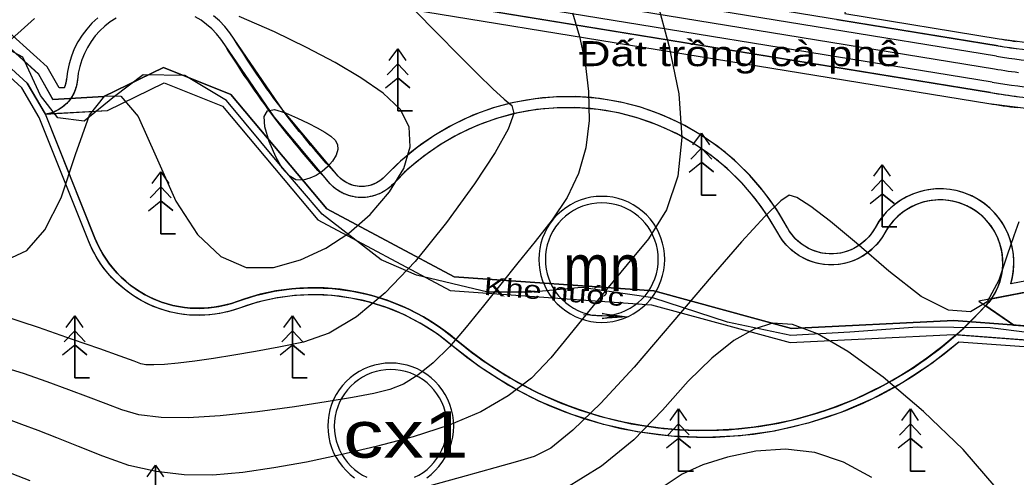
# Model space of a CAD drawing. Header units: metres. Extents: x 532950 to 537618, y 1849954 to 1853119.
# Drawn here: x 535438.9 to 535722.6, y 1851414.2 to 1851544.3 of the extents above; entities that cross this region are included whole.
import ezdxf

# ---------------------------------------------------------------- set-up
doc = ezdxf.new("R2010")
doc.units = ezdxf.units.M
doc.header["$LTSCALE"] = 3.1
for name, color, linetype, lineweight in [('11', 7, 'Continuous', 13), ('12', 7, 'Continuous', 13), ('36', 7, 'Continuous', 13), ('4', 7, 'Continuous', 13), ('45', 7, 'Continuous', 13), ('48', 7, 'Continuous', 13), ('52', 7, 'Continuous', 13), ('53', 7, 'Continuous', 13), ('55', 7, 'Continuous', 13), ('58', 7, 'Continuous', 13), ('9', 7, 'Continuous', 13)]:
    doc.layers.add(name, color=color, linetype=linetype, lineweight=lineweight)

msp = doc.modelspace()

# ---------------------------------------------------------------- linework, layer by layer
at = {"layer": '11'}
msp.add_lwpolyline([(535723.34, 1851529.29), (535722.35, 1851529.41), (535721.37, 1851529.55), (535720.38, 1851529.68), (535719.4, 1851529.83), (535718.42, 1851529.97), (535717.44, 1851530.13), (535716.46, 1851530.28), (535424.44, 1851577.9)], dxfattribs=at)
at = {"layer": '12'}
for points in [[(535447.8, 1851564.07), (535714.86, 1851520.52), (535729.86, 1851518.63)], [(535447.8, 1851564.07), (535714.86, 1851520.52), (535715.89, 1851520.36), (535716.92, 1851520.2), (535717.96, 1851520.04), (535718.99, 1851519.89), (535720.02, 1851519.75), (535721.05, 1851519.61), (535722.09, 1851519.47), (535723.12, 1851519.35)], [(535461.04, 1851544.92), (535459.41, 1851543.39), (535457.92, 1851541.73), (535456.57, 1851539.95), (535455.39, 1851538.05), (535454.37, 1851536.06), (535453.53, 1851533.99), (535452.87, 1851531.85), (535452.4, 1851529.67), (535452.12, 1851527.45), (535452.04, 1851526.83), (535451.91, 1851526.21), (535451.73, 1851525.61), (535451.5, 1851525.03), (535450.06, 1851524.95), (535446.6, 1851530.93), (535431.87, 1851544.2)], [(535461.04, 1851544.92), (535459.41, 1851543.39), (535457.92, 1851541.73), (535456.57, 1851539.95), (535455.39, 1851538.05), (535454.37, 1851536.06), (535453.53, 1851533.99), (535452.87, 1851531.85), (535452.4, 1851529.67), (535452.12, 1851527.45), (535452.11, 1851527.36), (535452.1, 1851527.28), (535452.09, 1851527.19), (535452.08, 1851527.1), (535452.07, 1851527.02), (535452.06, 1851526.93), (535452.04, 1851526.85), (535452.03, 1851526.76), (535452.01, 1851526.68), (535452, 1851526.59), (535451.98, 1851526.51), (535451.96, 1851526.42), (535451.94, 1851526.34), (535451.92, 1851526.25), (535451.9, 1851526.17), (535451.88, 1851526.09), (535451.85, 1851526), (535451.83, 1851525.92), (535451.81, 1851525.84), (535451.78, 1851525.75), (535451.75, 1851525.67), (535451.72, 1851525.59), (535451.7, 1851525.51), (535451.67, 1851525.43), (535451.63, 1851525.35), (535451.6, 1851525.26), (535451.57, 1851525.18), (535451.54, 1851525.1), (535451.5, 1851525.03)], [(535662.47, 1851479.89), (535661.46, 1851480.58), (535660.52, 1851481.36), (535659.64, 1851482.21), (535658.85, 1851483.14), (535658.14, 1851484.13), (535657.51, 1851485.18), (535654.37, 1851490.44), (535650.79, 1851495.42), (535646.8, 1851500.06), (535642.42, 1851504.35), (535637.69, 1851508.24), (535632.63, 1851511.71), (535627.3, 1851514.73), (535621.73, 1851517.28), (535615.96, 1851519.34), (535610.03, 1851520.9), (535603.99, 1851521.94), (535597.89, 1851522.45), (535591.76, 1851522.44), (535585.65, 1851521.9), (535579.62, 1851520.83), (535573.7, 1851519.25), (535567.94, 1851517.16), (535562.38, 1851514.58), (535557.06, 1851511.54), (535552.02, 1851508.04), (535547.31, 1851504.13), (535542.95, 1851499.83), (535542.38, 1851499.27), (535541.77, 1851498.76), (535541.12, 1851498.31), (535540.44, 1851497.92), (535539.72, 1851497.59), (535538.97, 1851497.32), (535538.21, 1851497.12), (535537.43, 1851496.98), (535536.64, 1851496.91), (535535.85, 1851496.91), (535535.06, 1851496.98), (535534.28, 1851497.12), (535533.52, 1851497.32), (535532.77, 1851497.59), (535532.06, 1851497.92), (535531.37, 1851498.31), (535530.72, 1851498.76), (535530.11, 1851499.27), (535529.55, 1851499.83), (535513.77, 1851518.59), (535499.92, 1851538.83), (535498.67, 1851540.68), (535497.27, 1851542.42), (535495.71, 1851544.03), (535494.03, 1851545.5)], [(535535.47, 1851496.94), (535534.95, 1851497), (535534.44, 1851497.08), (535533.94, 1851497.2), (535533.44, 1851497.35), (535532.95, 1851497.52), (535532.47, 1851497.72), (535532.01, 1851497.95), (535531.56, 1851498.2), (535531.12, 1851498.48), (535530.7, 1851498.78), (535530.29, 1851499.11), (535529.91, 1851499.46), (535529.55, 1851499.83), (535528.4, 1851501.07), (535527.26, 1851502.32), (535526.13, 1851503.58), (535525.01, 1851504.85), (535523.9, 1851506.12), (535522.79, 1851507.4), (535521.7, 1851508.69), (535520.61, 1851509.99), (535519.53, 1851511.29), (535518.47, 1851512.6), (535517.41, 1851513.92), (535516.36, 1851515.25), (535515.31, 1851516.58), (535514.28, 1851517.92), (535513.26, 1851519.27), (535512.24, 1851520.62), (535511.24, 1851521.98), (535510.24, 1851523.35), (535509.26, 1851524.73), (535508.28, 1851526.11), (535507.31, 1851527.5), (535506.36, 1851528.89), (535505.41, 1851530.29), (535504.47, 1851531.7), (535503.54, 1851533.11), (535502.62, 1851534.53), (535501.71, 1851535.96), (535500.81, 1851537.39), (535499.92, 1851538.83), (535498.67, 1851540.68), (535497.27, 1851542.42), (535495.71, 1851544.03), (535494.03, 1851545.5)], [(535451.5, 1851525.03), (535450.06, 1851524.95), (535446.6, 1851530.93), (535431.87, 1851544.2), (535430.92, 1851544)], [(535730.22, 1851450.84), (535706.31, 1851452.62), (535698.62, 1851446.52), (535690.42, 1851441.11), (535681.77, 1851436.46), (535672.75, 1851432.58), (535663.41, 1851429.52), (535653.85, 1851427.3), (535644.12, 1851425.94), (535634.31, 1851425.44), (535624.5, 1851425.81), (535614.75, 1851427.04), (535605.16, 1851429.14), (535595.78, 1851432.07), (535586.71, 1851435.82), (535578, 1851440.36), (535569.73, 1851445.66), (535561.95, 1851451.66), (535557.71, 1851454.94), (535553.19, 1851457.84), (535548.44, 1851460.33), (535543.49, 1851462.39), (535538.37, 1851464), (535533.14, 1851465.16), (535527.82, 1851465.86), (535522.46, 1851466.09), (535517.1, 1851465.84), (535511.78, 1851465.13), (535506.55, 1851463.95), (535501.44, 1851462.31), (535498.68, 1851461.43), (535495.86, 1851460.78), (535492.99, 1851460.38), (535490.1, 1851460.22), (535487.21, 1851460.32), (535484.33, 1851460.66), (535481.5, 1851461.24), (535478.72, 1851462.07), (535476.03, 1851463.13), (535473.43, 1851464.42), (535470.96, 1851465.93), (535468.63, 1851467.64), (535466.45, 1851469.54), (535464.44, 1851471.63), (535462.61, 1851473.88), (535460.99, 1851476.28), (535459.58, 1851478.81), (535458.39, 1851481.44), (535444.33, 1851516.58), (535439.42, 1851525.01), (535429.18, 1851534.3)], [(535697.79, 1851445.92), (535693.3, 1851442.89), (535688.66, 1851440.09), (535683.9, 1851437.51), (535679.01, 1851435.17), (535674.01, 1851433.07), (535668.92, 1851431.22), (535663.74, 1851429.62), (535658.49, 1851428.27), (535653.18, 1851427.18), (535647.82, 1851426.35), (535642.43, 1851425.79), (535637.02, 1851425.49), (535631.6, 1851425.45), (535626.19, 1851425.68), (535620.79, 1851426.17), (535615.42, 1851426.93), (535610.1, 1851427.95), (535604.83, 1851429.22), (535599.63, 1851430.75), (535594.51, 1851432.54), (535589.49, 1851434.57), (535584.57, 1851436.85), (535579.77, 1851439.36), (535575.09, 1851442.11), (535570.56, 1851445.08), (535566.18, 1851448.26), (535561.95, 1851451.66), (535560.23, 1851453.06), (535558.46, 1851454.4), (535556.64, 1851455.68), (535554.78, 1851456.88), (535552.87, 1851458.02), (535550.93, 1851459.09), (535548.94, 1851460.09), (535546.92, 1851461.01), (535544.87, 1851461.86), (535542.79, 1851462.63), (535540.68, 1851463.33), (535538.55, 1851463.95), (535536.4, 1851464.5), (535534.23, 1851464.96), (535532.04, 1851465.35), (535529.84, 1851465.65), (535527.63, 1851465.88), (535525.42, 1851466.02), (535523.2, 1851466.08), (535520.98, 1851466.07), (535518.76, 1851465.97), (535516.55, 1851465.79), (535514.34, 1851465.53), (535512.15, 1851465.19), (535509.97, 1851464.77), (535507.8, 1851464.27), (535505.66, 1851463.7), (535503.54, 1851463.04), (535501.44, 1851462.31), (535499.74, 1851461.73), (535498.01, 1851461.25), (535496.25, 1851460.85), (535494.48, 1851460.56), (535492.69, 1851460.35), (535490.9, 1851460.24), (535489.1, 1851460.23), (535487.31, 1851460.31), (535485.52, 1851460.49), (535483.74, 1851460.76), (535481.98, 1851461.13), (535480.24, 1851461.59), (535478.53, 1851462.14), (535476.85, 1851462.78), (535475.21, 1851463.51), (535473.61, 1851464.32), (535472.05, 1851465.23), (535470.55, 1851466.21), (535469.1, 1851467.27), (535467.7, 1851468.4), (535466.37, 1851469.61), (535465.11, 1851470.89), (535463.92, 1851472.23), (535462.79, 1851473.64), (535461.75, 1851475.1), (535460.78, 1851476.62), (535459.9, 1851478.18), (535459.1, 1851479.79), (535458.39, 1851481.44), (535444.33, 1851516.58), (535439.42, 1851525.01), (535429.18, 1851534.3)], [(535722.02, 1851475.5), (535721.88, 1851477.63), (535721.53, 1851479.73), (535720.97, 1851481.78), (535720.2, 1851483.76), (535719.24, 1851485.66), (535718.09, 1851487.45), (535716.76, 1851489.12), (535715.27, 1851490.64), (535713.64, 1851492), (535711.87, 1851493.2), (535710, 1851494.2), (535708.03, 1851495.02), (535705.99, 1851495.63), (535703.9, 1851496.03), (535701.78, 1851496.22), (535699.65, 1851496.19), (535697.54, 1851495.94), (535695.46, 1851495.49), (535693.44, 1851494.83), (535691.49, 1851493.96), (535689.64, 1851492.9), (535687.91, 1851491.67), (535686.31, 1851490.26), (535684.87, 1851488.7), (535683.59, 1851487), (535682.48, 1851485.18), (535681.95, 1851484.27), (535681.35, 1851483.4), (535680.69, 1851482.59), (535679.97, 1851481.82), (535679.19, 1851481.11), (535678.36, 1851480.45), (535677.49, 1851479.87), (535676.58, 1851479.34), (535675.63, 1851478.89), (535674.65, 1851478.51), (535673.64, 1851478.2), (535672.61, 1851477.97), (535671.57, 1851477.81), (535670.52, 1851477.73), (535669.47, 1851477.73), (535668.42, 1851477.81), (535667.38, 1851477.97), (535666.35, 1851478.2), (535665.35, 1851478.51), (535664.36, 1851478.89), (535663.41, 1851479.34), (535662.5, 1851479.87), (535661.63, 1851480.45), (535660.8, 1851481.11), (535660.03, 1851481.82), (535659.31, 1851482.59), (535658.64, 1851483.4), (535658.04, 1851484.27), (535657.51, 1851485.18), (535655.17, 1851489.2), (535652.58, 1851493.05), (535649.73, 1851496.73), (535646.66, 1851500.22), (535643.36, 1851503.49), (535639.85, 1851506.55), (535636.15, 1851509.36), (535632.28, 1851511.93), (535628.24, 1851514.24), (535624.06, 1851516.29), (535619.76, 1851518.05), (535615.35, 1851519.53), (535610.86, 1851520.71), (535606.29, 1851521.61), (535601.68, 1851522.19), (535597.04, 1851522.48), (535592.39, 1851522.46), (535587.75, 1851522.14), (535583.14, 1851521.52), (535578.59, 1851520.59), (535574.1, 1851519.37), (535569.7, 1851517.86), (535565.42, 1851516.06), (535561.25, 1851513.99), (535557.24, 1851511.65), (535553.38, 1851509.05), (535549.7, 1851506.21), (535546.22, 1851503.13), (535542.95, 1851499.83), (535542.58, 1851499.46), (535542.2, 1851499.11), (535541.8, 1851498.78), (535541.37, 1851498.48), (535540.94, 1851498.2), (535540.49, 1851497.95), (535540.02, 1851497.72), (535539.54, 1851497.52), (535539.05, 1851497.35), (535538.55, 1851497.2), (535538.05, 1851497.08), (535537.54, 1851497), (535537.02, 1851496.94), (535536.51, 1851496.91), (535535.99, 1851496.91), (535535.47, 1851496.94)], [(535732.57, 1851471.42), (535721.15, 1851469.2), (535721.59, 1851470.96), (535721.88, 1851472.75), (535722.01, 1851474.56), (535721.99, 1851476.38), (535721.81, 1851478.18), (535721.47, 1851479.97), (535720.99, 1851481.72), (535720.35, 1851483.42), (535719.57, 1851485.06), (535718.65, 1851486.62), (535717.6, 1851488.1), (535716.42, 1851489.49), (535715.13, 1851490.77), (535713.74, 1851491.93), (535712.25, 1851492.97), (535710.67, 1851493.87), (535709.03, 1851494.64), (535707.32, 1851495.26), (535705.57, 1851495.73), (535703.78, 1851496.05), (535701.97, 1851496.21), (535700.15, 1851496.21), (535698.34, 1851496.06), (535696.55, 1851495.76), (535694.8, 1851495.3), (535693.09, 1851494.69), (535691.44, 1851493.93), (535689.85, 1851493.04), (535688.36, 1851492.01), (535686.95, 1851490.86), (535685.66, 1851489.59), (535684.47, 1851488.21), (535683.41, 1851486.74), (535682.48, 1851485.18), (535681.86, 1851484.13), (535681.14, 1851483.14), (535680.35, 1851482.21), (535679.48, 1851481.36), (535678.53, 1851480.58), (535677.53, 1851479.89), (535676.47, 1851479.28), (535675.36, 1851478.77), (535674.21, 1851478.36), (535673.03, 1851478.05), (535671.82, 1851477.84), (535670.61, 1851477.74), (535669.39, 1851477.74), (535668.17, 1851477.84), (535666.97, 1851478.05), (535665.79, 1851478.36), (535664.64, 1851478.77), (535663.53, 1851479.28), (535662.47, 1851479.89)], [(535732.57, 1851471.42), (535721.15, 1851469.2), (535721.65, 1851471.27), (535721.94, 1851473.37), (535722.02, 1851475.5)], [(535730.22, 1851450.84), (535706.31, 1851452.62), (535702.13, 1851449.17), (535697.79, 1851445.92)]]:
    msp.add_lwpolyline(points, dxfattribs=at)
at = {"layer": '36'}
msp.add_lwpolyline([(535748.06, 1851576.52), (535748.42, 1851578.25), (535679.66, 1851589.52), (535679.62, 1851588.88), (535676.46, 1851562.14), (535673.85, 1851546.1), (535717.86, 1851538.92), (535729.53, 1851537.39), (535741.28, 1851536.57), (535744.51, 1851554.25)], close=True, dxfattribs=at)
msp.add_lwpolyline([(535673.85, 1851546.1), (535717.86, 1851538.92), (535718.67, 1851538.79), (535719.47, 1851538.67), (535720.27, 1851538.54), (535721.07, 1851538.43), (535721.88, 1851538.31), (535722.68, 1851538.2)], dxfattribs=at)
at = {"layer": '4'}
for points in [[(535466.28, 1851544.83), (535464.63, 1851543.75), (535463.09, 1851542.54), (535461.65, 1851541.2), (535460.34, 1851539.74), (535459.16, 1851538.17), (535458.12, 1851536.5), (535457.23, 1851534.75), (535456.49, 1851532.93), (535455.91, 1851531.06), (535455.49, 1851529.14), (535455.25, 1851527.19), (535455.12, 1851526.24), (535454.92, 1851525.3), (535454.63, 1851524.39), (535454.26, 1851523.5), (535453.81, 1851522.65), (535453.29, 1851521.85), (535452.7, 1851521.09), (535452.05, 1851520.4), (535451.33, 1851519.76), (535450.56, 1851519.19), (535449.74, 1851518.68), (535448.89, 1851518.26), (535447.99, 1851517.91)], [(535670.74, 1851474.6), (535669.25, 1851474.6), (535667.76, 1851474.73), (535666.3, 1851474.98), (535664.85, 1851475.36), (535663.45, 1851475.87), (535662.09, 1851476.49), (535660.8, 1851477.23), (535659.57, 1851478.07), (535658.42, 1851479.02), (535657.35, 1851480.06), (535656.38, 1851481.2), (535655.51, 1851482.41), (535654.75, 1851483.69), (535651.75, 1851488.72), (535648.33, 1851493.47), (535644.51, 1851497.92), (535640.32, 1851502.01), (535635.8, 1851505.73), (535630.97, 1851509.05), (535625.87, 1851511.94), (535620.55, 1851514.37), (535615.03, 1851516.34), (535609.37, 1851517.83), (535603.59, 1851518.82), (535597.76, 1851519.31), (535591.9, 1851519.3), (535586.07, 1851518.78), (535580.3, 1851517.76), (535574.64, 1851516.25), (535569.13, 1851514.26), (535563.82, 1851511.79), (535558.73, 1851508.88), (535553.92, 1851505.54), (535549.41, 1851501.8), (535545.25, 1851497.69), (535544.49, 1851496.94), (535543.67, 1851496.26), (535542.8, 1851495.66), (535541.88, 1851495.13), (535540.91, 1851494.68), (535539.91, 1851494.32), (535538.88, 1851494.05), (535537.84, 1851493.87), (535536.78, 1851493.78), (535535.72, 1851493.78), (535534.66, 1851493.87), (535533.61, 1851494.05), (535532.58, 1851494.32), (535531.58, 1851494.68), (535530.62, 1851495.13), (535529.69, 1851495.66), (535528.82, 1851496.26), (535528, 1851496.94), (535527.25, 1851497.69), (535511.27, 1851516.69), (535497.25, 1851537.19), (535496.15, 1851538.82), (535494.91, 1851540.34), (535493.55, 1851541.76), (535492.07, 1851543.05), (535490.48, 1851544.21), (535488.8, 1851545.23)], [(535871.45, 1851456.61), (535841.38, 1851466.73), (535811.82, 1851466.35), (535758.14, 1851454.77), (535704.91, 1851458.74), (535658.71, 1851456.51), (535619.5, 1851467.19), (535562.58, 1851471.22), (535526.28, 1851490.58), (535498.98, 1851523.06), (535479.81, 1851530.77), (535462.82, 1851522.49), (535448.3, 1851521.71), (535444.13, 1851528.93), (535430.95, 1851540.8)], [(535429.77, 1851536.47), (535440.99, 1851526.28), (535446.08, 1851517.46), (535463.84, 1851518.54), (535479.97, 1851526.4), (535496.56, 1851519.73), (535523.71, 1851487.41), (535561.45, 1851467.29), (535618.83, 1851463.22), (535658.27, 1851452.48), (535704.86, 1851454.74), (535758.42, 1851450.74), (535785.34, 1851456.55), (535812.27, 1851462.36), (535840.75, 1851462.72), (535869.5, 1851453.04)], [(535447.99, 1851517.91), (535447.07, 1851517.64), (535446.13, 1851517.46), (535446.08, 1851517.58)], [(535446.08, 1851517.58), (535460.25, 1851482.19), (535461.37, 1851479.7), (535462.69, 1851477.33), (535464.22, 1851475.07), (535465.94, 1851472.95), (535467.83, 1851470.99), (535469.88, 1851469.2), (535472.07, 1851467.59), (535474.4, 1851466.17), (535476.84, 1851464.96), (535479.37, 1851463.96), (535481.98, 1851463.18), (535484.65, 1851462.63), (535487.36, 1851462.31), (535490.08, 1851462.22), (535492.8, 1851462.37), (535495.5, 1851462.75), (535498.15, 1851463.35), (535500.75, 1851464.19), (535506.02, 1851465.88), (535511.43, 1851467.09), (535516.92, 1851467.83), (535522.45, 1851468.09), (535527.99, 1851467.85), (535533.48, 1851467.13), (535538.89, 1851465.93), (535544.17, 1851464.26), (535549.29, 1851462.14), (535554.2, 1851459.57), (535558.86, 1851456.58), (535563.25, 1851453.19), (535570.59, 1851447.49), (535578.39, 1851442.45), (535586.6, 1851438.09), (535595.14, 1851434.44), (535603.97, 1851431.53), (535613.01, 1851429.39), (535622.2, 1851428.03), (535631.48, 1851427.45), (535640.77, 1851427.67), (535650, 1851428.68), (535659.12, 1851430.47), (535668.05, 1851433.04), (535676.73, 1851436.35), (535685.1, 1851440.4), (535693.09, 1851445.14), (535700.65, 1851450.55), (535707.72, 1851456.58), (535714.25, 1851463.19), (535715.24, 1851464.38), (535716.12, 1851465.66), (535716.89, 1851467), (535717.54, 1851468.41), (535718.07, 1851469.87), (535718.47, 1851471.37), (535718.73, 1851472.9), (535718.87, 1851474.45), (535718.86, 1851476), (535718.73, 1851477.54), (535718.46, 1851479.07), (535718.06, 1851480.57), (535717.53, 1851482.03), (535716.87, 1851483.44), (535716.1, 1851484.78), (535715.21, 1851486.05), (535714.22, 1851487.24), (535713.13, 1851488.35), (535711.94, 1851489.35), (535710.68, 1851490.24), (535709.34, 1851491.03), (535707.93, 1851491.69), (535706.48, 1851492.23), (535704.98, 1851492.64), (535703.46, 1851492.92), (535701.91, 1851493.07), (535700.36, 1851493.08), (535698.81, 1851492.96), (535697.28, 1851492.7), (535695.78, 1851492.31), (535694.32, 1851491.8), (535692.91, 1851491.16), (535691.55, 1851490.4), (535690.27, 1851489.52), (535689.07, 1851488.54), (535687.96, 1851487.45), (535686.95, 1851486.28), (535686.04, 1851485.02), (535685.25, 1851483.69), (535684.48, 1851482.41), (535683.61, 1851481.2), (535682.64, 1851480.06), (535681.58, 1851479.02), (535680.42, 1851478.07), (535679.2, 1851477.23), (535677.9, 1851476.49), (535676.54, 1851475.87), (535675.14, 1851475.36), (535673.7, 1851474.98), (535672.23, 1851474.73), (535670.74, 1851474.6)]]:
    msp.add_lwpolyline(points, dxfattribs=at)
at = {"layer": '45'}
msp.add_lwpolyline([(535714.85, 1851463.89), (535713.98, 1851462.9), (535722.05, 1851457.47), (535758.14, 1851454.77), (535811.82, 1851466.35), (535841.38, 1851466.73), (535854.83, 1851462.2), (535855.56, 1851469.9), (535832.17, 1851478.76), (535801.55, 1851476.4), (535770.26, 1851484.49), (535744.68, 1851467.64), (535732.79, 1851468.26), (535715.64, 1851464.93)], close=True, dxfattribs=at)
at = {"layer": '48'}
msp.add_lwpolyline([(535758.14, 1851454.77), (535722.05, 1851457.47), (535713.98, 1851462.9), (535714.05, 1851462.97), (535714.11, 1851463.03), (535714.17, 1851463.1), (535714.23, 1851463.17), (535714.29, 1851463.23), (535714.35, 1851463.3), (535714.41, 1851463.37), (535714.47, 1851463.44), (535714.53, 1851463.5), (535714.59, 1851463.57), (535714.64, 1851463.64), (535714.7, 1851463.71), (535714.76, 1851463.78), (535714.82, 1851463.85), (535714.88, 1851463.92), (535714.93, 1851463.99), (535714.99, 1851464.06), (535715.04, 1851464.13), (535715.1, 1851464.2), (535715.16, 1851464.27), (535715.21, 1851464.35), (535715.26, 1851464.42), (535715.32, 1851464.49), (535715.37, 1851464.56), (535715.43, 1851464.64), (535715.48, 1851464.71), (535715.53, 1851464.78), (535715.59, 1851464.86), (535715.64, 1851464.93), (535732.79, 1851468.26)], dxfattribs=at)
at = {"layer": '52'}
for p, q in [((535717.06, 1851533.99), (535444.83, 1851578.37)), ((535715.85, 1851526.58), (535444.21, 1851570.87))]:
    msp.add_line(p, q, dxfattribs=at)
for radius in [196.25, 203.75]:
    msp.add_arc((535748.64, 1851727.68), radius, 260.7396, 268.9931, dxfattribs=at)
at = {"layer": '53'}
for p, q in [((535717.54, 1851536.95), (535450.7, 1851580.45)), ((535715.37, 1851523.62), (535448.31, 1851567.17))]:
    msp.add_line(p, q, dxfattribs=at)
msp.add_lwpolyline([(535671.55, 1851544.45), (535717.54, 1851536.95), (535718.41, 1851536.81), (535719.28, 1851536.67), (535720.15, 1851536.54), (535721.02, 1851536.41), (535721.89, 1851536.29), (535722.77, 1851536.17)], dxfattribs=at)
for radius in [193.25, 206.75]:
    msp.add_arc((535748.64, 1851727.68), radius, 260.7396, 268.9931, dxfattribs=at)
at = {"layer": '55'}
for p, q in [((535546.52, 1851536.09), (535546.52, 1851518.42)), ((535543.46, 1851528.65), (535546.52, 1851531.85)), ((535549.5, 1851528.71), (535546.52, 1851531.85)), ((535543.04, 1851525.02), (535546.52, 1851527.8)), ((535549.93, 1851525.03), (535546.52, 1851527.8)), ((535546.52, 1851518.42), (535550.72, 1851518.42)), ((535633.02, 1851512.09), (535633.02, 1851494.42)), ((535629.96, 1851504.65), (535633.02, 1851507.85)), ((535636, 1851504.71), (535633.02, 1851507.85)), ((535629.54, 1851501.02), (535633.02, 1851503.8)), ((535636.43, 1851501.03), (535633.02, 1851503.8)), ((535684.52, 1851503.09), (535684.52, 1851485.42)), ((535479.02, 1851501.09), (535479.02, 1851483.42)), ((535475.96, 1851493.65), (535479.02, 1851496.85)), ((535482, 1851493.71), (535479.02, 1851496.85)), ((535681.46, 1851495.65), (535684.52, 1851498.85)), ((535687.5, 1851495.71), (535684.52, 1851498.85)), ((535633.02, 1851494.42), (535637.22, 1851494.42)), ((535681.04, 1851492.02), (535684.52, 1851494.8)), ((535687.93, 1851492.03), (535684.52, 1851494.8)), ((535475.54, 1851490.02), (535479.02, 1851492.8)), ((535482.43, 1851490.03), (535479.02, 1851492.8)), ((535684.52, 1851485.42), (535688.72, 1851485.42)), ((535479.02, 1851483.42), (535483.22, 1851483.42)), ((535712.02, 1851464.23), (535722.05, 1851457.47)), ((535454.52, 1851460.09), (535454.52, 1851442.42)), ((535516.52, 1851460.09), (535516.52, 1851442.42)), ((535451.46, 1851452.65), (535454.52, 1851455.85)), ((535457.5, 1851452.71), (535454.52, 1851455.85)), ((535513.46, 1851452.65), (535516.52, 1851455.85)), ((535519.5, 1851452.71), (535516.52, 1851455.85)), ((535451.04, 1851449.02), (535454.52, 1851451.8)), ((535457.93, 1851449.03), (535454.52, 1851451.8)), ((535513.04, 1851449.02), (535516.52, 1851451.8)), ((535519.93, 1851449.03), (535516.52, 1851451.8)), ((535454.52, 1851442.42), (535458.72, 1851442.42)), ((535516.52, 1851442.42), (535520.72, 1851442.42)), ((535626.52, 1851433.59), (535626.52, 1851415.92)), ((535692.52, 1851433.59), (535692.52, 1851415.92)), ((535623.46, 1851426.15), (535626.52, 1851429.35)), ((535629.5, 1851426.21), (535626.52, 1851429.35)), ((535689.46, 1851426.15), (535692.52, 1851429.35)), ((535695.5, 1851426.21), (535692.52, 1851429.35)), ((535623.04, 1851422.52), (535626.52, 1851425.3)), ((535629.93, 1851422.53), (535626.52, 1851425.3)), ((535689.04, 1851422.52), (535692.52, 1851425.3)), ((535695.93, 1851422.53), (535692.52, 1851425.3)), ((535477.52, 1851417.59), (535477.52, 1851399.92)), ((535626.52, 1851415.92), (535630.72, 1851415.92)), ((535692.52, 1851415.92), (535696.72, 1851415.92))]:
    msp.add_line(p, q, dxfattribs=at)
for points in [[(535620.23, 1851550.19), (535623.74, 1851537.08), (535626.61, 1851523.26), (535627.46, 1851510.85), (535626.3, 1851499.84), (535623.11, 1851490.23), (535617.9, 1851482.02), (535611.82, 1851474.66), (535606, 1851467.59), (535600.44, 1851460.81), (535595.16, 1851454.33), (535590.13, 1851448.13), (535584.65, 1851442.39), (535577.99, 1851437.28), (535570.15, 1851432.79), (535561.13, 1851428.92), (535550.93, 1851425.67), (535540.36, 1851422.92), (535530.21, 1851420.52), (535520.5, 1851418.48), (535511.22, 1851416.8), (535502.37, 1851415.48), (535493.86, 1851414.75), (535485.62, 1851414.85), (535477.65, 1851415.77), (535469.94, 1851417.52), (535462.5, 1851420.1), (535455.57, 1851422.91), (535449.42, 1851425.36), (535444.05, 1851427.45), (535439.45, 1851429.19), (535435.62, 1851430.57)], [(535596.26, 1851546.34), (535598.32, 1851539.57), (535599.85, 1851532.11), (535600.85, 1851523.97), (535601.02, 1851515.72), (535600.07, 1851507.94), (535598, 1851500.63), (535594.81, 1851493.79), (535590.5, 1851487.42), (535585.62, 1851481.29), (535580.73, 1851475.17), (535575.83, 1851469.06), (535570.93, 1851462.96), (535566.01, 1851456.88), (535561.21, 1851451.3), (535556.63, 1851446.73), (535552.27, 1851443.17), (535548.15, 1851440.62), (535544.24, 1851439.09), (535539.7, 1851438.01), (535533.66, 1851436.84), (535526.12, 1851435.58), (535517.07, 1851434.23), (535506.53, 1851432.78), (535495.95, 1851431.6), (535486.79, 1851431.07), (535479.07, 1851431.17), (535472.78, 1851431.91), (535467.91, 1851433.29), (535463.47, 1851435.06), (535458.45, 1851436.98), (535452.85, 1851439.06), (535446.66, 1851441.29), (535439.9, 1851443.67), (535432.73, 1851445.83)], [(535443.01, 1851544.73), (535433.59, 1851536.28)], [(535551.39, 1851547), (535557.61, 1851540.62), (535563.98, 1851534.15), (535569.3, 1851528.84), (535573.57, 1851524.72), (535576.79, 1851521.76), (535578.96, 1851519.98), (535579.54, 1851517.68), (535577.97, 1851513.21), (535574.25, 1851506.54), (535568.38, 1851497.69), (535560.36, 1851486.65), (535551.46, 1851475.58), (535542.93, 1851466.63), (535534.78, 1851459.82), (535527.01, 1851455.14), (535519.62, 1851452.59), (535512.62, 1851451.18), (535506.02, 1851449.94), (535499.84, 1851448.86), (535494.07, 1851447.93), (535488.7, 1851447.17), (535483.96, 1851446.6), (535480.05, 1851446.24), (535476.98, 1851446.1), (535474.74, 1851446.18), (535473.33, 1851446.47), (535471.38, 1851447.21), (535467.48, 1851448.61), (535461.65, 1851450.67), (535453.88, 1851453.39), (535444.18, 1851456.77), (535434.04, 1851460.08)], [(535435.15, 1851476.04), (535440.84, 1851478.66), (535446, 1851484.53), (535450.64, 1851493.64), (535454.75, 1851506.01), (535458.74, 1851517.18), (535463.04, 1851522.7), (535467.63, 1851522.57), (535472.53, 1851516.79), (535477.72, 1851505.37), (535483.33, 1851492.72), (535489.48, 1851483.24), (535496.15, 1851476.94), (535503.36, 1851473.82), (535511.1, 1851473.89), (535518.83, 1851476.07), (535525.99, 1851479.31), (535532.6, 1851483.61), (535538.65, 1851488.97), (535544.13, 1851495.39), (535548.23, 1851502.07), (535550.09, 1851508.23), (535549.74, 1851513.85), (535547.15, 1851518.94), (535542.34, 1851523.5), (535535.96, 1851527.81), (535528.67, 1851532.15), (535520.47, 1851536.51), (535511.36, 1851540.91), (535501.34, 1851545.33)], [(535430.95, 1851540.8), (535444.13, 1851528.83), (535448.3, 1851521.71), (535462.82, 1851522.49), (535479.81, 1851530.77), (535498.98, 1851523.06), (535526.28, 1851490.58), (535562.58, 1851471.22), (535619.5, 1851467.19), (535658.71, 1851456.51), (535704.91, 1851458.74), (535758.14, 1851454.77), (535811.82, 1851466.35), (535841.38, 1851466.73), (535871.45, 1851456.61)], [(535429.77, 1851536.47), (535440.99, 1851526.28), (535446.08, 1851517.58), (535463.84, 1851518.54), (535479.97, 1851526.4), (535496.56, 1851519.73), (535523.71, 1851487.41), (535561.45, 1851467.29), (535618.83, 1851463.22), (535658.27, 1851452.48), (535704.86, 1851454.74), (535758.42, 1851450.74), (535812.27, 1851462.36), (535840.75, 1851462.72), (535869.5, 1851453.04)], [(535725.79, 1851455.35), (535715.25, 1851456.64), (535694.53, 1851456.85), (535675.33, 1851455.42), (535658.49, 1851454.5), (535640.4, 1851458.27), (535619.17, 1851465.21), (535598.87, 1851468.13), (535584.74, 1851466.79), (535572.15, 1851466.82), (535551.88, 1851471.69), (535541.83, 1851476.01), (535525, 1851489), (535512.61, 1851503.46), (535497.77, 1851521.4), (535485.83, 1851528.53), (535473.96, 1851528.65), (535465.81, 1851522.53), (535457.16, 1851515.51), (535449.67, 1851516.48), (535444.72, 1851522.82), (535439.74, 1851533.76), (535430.36, 1851538.64)], [(535544.09, 1851532.8), (535546.52, 1851536.09), (535548.79, 1851532.8)], [(535544.09, 1851532.8), (535546.52, 1851536.09), (535548.79, 1851532.8)], [(535550.72, 1851518.42), (535546.52, 1851518.42), (535546.52, 1851536.09)], [(535543.46, 1851528.65), (535546.52, 1851531.85), (535549.5, 1851528.71)], [(535543.04, 1851525.02), (535546.52, 1851527.8), (535549.93, 1851525.03)], [(535630.59, 1851508.8), (535633.02, 1851512.09), (535635.29, 1851508.8)], [(535630.59, 1851508.8), (535633.02, 1851512.09), (535635.29, 1851508.8)], [(535637.22, 1851494.42), (535633.02, 1851494.42), (535633.02, 1851512.09)], [(535629.96, 1851504.65), (535633.02, 1851507.85), (535636, 1851504.71)], [(535629.54, 1851501.02), (535633.02, 1851503.8), (535636.43, 1851501.03)], [(535682.09, 1851499.8), (535684.52, 1851503.09), (535686.79, 1851499.8)], [(535682.09, 1851499.8), (535684.52, 1851503.09), (535686.79, 1851499.8)], [(535688.72, 1851485.42), (535684.52, 1851485.42), (535684.52, 1851503.09)], [(535476.59, 1851497.8), (535479.02, 1851501.09), (535481.29, 1851497.8)], [(535476.59, 1851497.8), (535479.02, 1851501.09), (535481.29, 1851497.8)], [(535483.22, 1851483.42), (535479.02, 1851483.42), (535479.02, 1851501.09)], [(535475.96, 1851493.65), (535479.02, 1851496.85), (535482, 1851493.71)], [(535681.46, 1851495.65), (535684.52, 1851498.85), (535687.5, 1851495.71)], [(535717.73, 1851470.26), (535714.45, 1851464.06), (535709.66, 1851461.22), (535703.39, 1851461.72), (535695.62, 1851465.58), (535686.36, 1851472.79), (535677.22, 1851480.76), (535669.81, 1851486.91), (535664.14, 1851491.24), (535660.2, 1851493.74), (535657.99, 1851494.43), (535655.59, 1851492.8), (535651.09, 1851488.38), (535644.47, 1851481.17), (535635.75, 1851471.16), (535624.91, 1851458.36), (535613.82, 1851445.47), (535604.32, 1851435.19), (535596.42, 1851427.52), (535590.12, 1851422.46), (535585.41, 1851420.01), (535580.64, 1851418.64), (535574.15, 1851416.82), (535565.95, 1851414.55), (535556.03, 1851411.83)], [(535681.04, 1851492.02), (535684.52, 1851494.8), (535687.93, 1851492.03)], [(535475.54, 1851490.02), (535479.02, 1851492.8), (535482.43, 1851490.03)], [(535723.47, 1851486.89), (535721.98, 1851482.9), (535720.07, 1851477.36), (535717.73, 1851470.26)], [(535912.82, 1851434.05), (535915.3, 1851437.4), (535898.2, 1851447.01), (535893.58, 1851460.67), (535871.93, 1851463.73), (535844.99, 1851473.9), (535832.17, 1851478.76), (535801.55, 1851476.4), (535770.26, 1851484.49), (535757.47, 1851476.06), (535744.68, 1851467.64), (535732.79, 1851468.26), (535712.02, 1851464.23)], [(535452.09, 1851456.8), (535454.52, 1851460.09), (535456.79, 1851456.8)], [(535452.09, 1851456.8), (535454.52, 1851460.09), (535456.79, 1851456.8)], [(535458.72, 1851442.42), (535454.52, 1851442.42), (535454.52, 1851460.09)], [(535514.09, 1851456.8), (535516.52, 1851460.09), (535518.79, 1851456.8)], [(535514.09, 1851456.8), (535516.52, 1851460.09), (535518.79, 1851456.8)], [(535520.72, 1851442.42), (535516.52, 1851442.42), (535516.52, 1851460.09)], [(535599.46, 1851460.48), (535611.84, 1851459.79), (535604.74, 1851459.37), (535608.1, 1851460), (535604.74, 1851460.77), (535611.84, 1851459.79)], [(535716.99, 1851411.17), (535707.61, 1851422.02), (535696.31, 1851432.9), (535684.78, 1851442.61), (535674.71, 1851449.97), (535666.09, 1851454.99), (535658.94, 1851457.66), (535653.24, 1851457.99), (535648.01, 1851456.33), (535642.27, 1851453.02), (535636, 1851448.08), (535629.21, 1851441.5), (535621.9, 1851433.28), (535613.77, 1851424.77), (535604.52, 1851417.28), (535594.14, 1851410.84)], [(535451.46, 1851452.65), (535454.52, 1851455.85), (535457.5, 1851452.71)], [(535513.46, 1851452.65), (535516.52, 1851455.85), (535519.5, 1851452.71)], [(535451.04, 1851449.02), (535454.52, 1851451.8), (535457.93, 1851449.03)], [(535513.04, 1851449.02), (535516.52, 1851451.8), (535519.93, 1851449.03)], [(535624.09, 1851430.3), (535626.52, 1851433.59), (535628.79, 1851430.3)], [(535624.09, 1851430.3), (535626.52, 1851433.59), (535628.79, 1851430.3)], [(535630.72, 1851415.92), (535626.52, 1851415.92), (535626.52, 1851433.59)], [(535690.09, 1851430.3), (535692.52, 1851433.59), (535694.79, 1851430.3)], [(535690.09, 1851430.3), (535692.52, 1851433.59), (535694.79, 1851430.3)], [(535696.72, 1851415.92), (535692.52, 1851415.92), (535692.52, 1851433.59)], [(535623.46, 1851426.15), (535626.52, 1851429.35), (535629.5, 1851426.21)], [(535689.46, 1851426.15), (535692.52, 1851429.35), (535695.5, 1851426.21)], [(535623.04, 1851422.52), (535626.52, 1851425.3), (535629.93, 1851422.53)], [(535689.04, 1851422.52), (535692.52, 1851425.3), (535695.93, 1851422.53)], [(535681.53, 1851414.04), (535673.52, 1851418.42), (535665.35, 1851421.14), (535657, 1851422.18), (535648.49, 1851421.55), (535640.44, 1851419.85), (535633.45, 1851417.66), (535627.53, 1851414.99), (535622.68, 1851411.84)], [(535475.09, 1851414.3), (535477.52, 1851417.59), (535479.79, 1851414.3)], [(535475.09, 1851414.3), (535477.52, 1851417.59), (535479.79, 1851414.3)], [(535481.72, 1851399.92), (535477.52, 1851399.92), (535477.52, 1851417.59)], [(535441.82, 1851413.11), (535436.7, 1851415.14)]]:
    msp.add_lwpolyline(points, dxfattribs=at)
msp.add_lwpolyline([(535528.67, 1851510.11), (535529.33, 1851508.82), (535529.42, 1851507.39), (535528.94, 1851505.83), (535527.91, 1851504.13), (535526.51, 1851502.5), (535524.98, 1851501.14), (535523.3, 1851500.05), (535521.48, 1851499.23), (535519.52, 1851498.68), (535517.51, 1851498.78), (535515.55, 1851499.93), (535513.63, 1851502.14), (535511.75, 1851505.39), (535509.92, 1851509.68), (535508.66, 1851513.87), (535508.49, 1851516.78), (535509.42, 1851518.42), (535511.43, 1851518.78), (535514.55, 1851517.86), (535517.99, 1851516.36), (535521, 1851514.95), (535523.58, 1851513.63), (535525.73, 1851512.4), (535527.45, 1851511.26)], close=True, dxfattribs=at)
at = {"layer": '58'}
for points in [[(535448.31, 1851567.17), (535715.37, 1851523.62), (535716.38, 1851523.46), (535717.4, 1851523.3), (535718.41, 1851523.15), (535719.43, 1851523), (535720.45, 1851522.86), (535721.47, 1851522.72), (535722.48, 1851522.59), (535723.5, 1851522.46)], [(535466.28, 1851544.83), (535464.63, 1851543.75), (535463.09, 1851542.54), (535461.65, 1851541.2), (535460.34, 1851539.74), (535459.16, 1851538.17), (535458.12, 1851536.5), (535457.23, 1851534.75), (535456.49, 1851532.93), (535455.91, 1851531.06), (535455.49, 1851529.14), (535455.25, 1851527.19), (535455.19, 1851526.69), (535455.12, 1851526.2), (535455.02, 1851525.72), (535454.9, 1851525.24), (535454.76, 1851524.76), (535454.59, 1851524.29), (535454.41, 1851523.83), (535454.2, 1851523.38), (535453.98, 1851522.94), (535453.73, 1851522.51), (535453.46, 1851522.09), (535453.18, 1851521.69), (535452.87, 1851521.3), (535452.55, 1851520.92), (535452.21, 1851520.56), (535451.85, 1851520.21), (535451.48, 1851519.88), (535451.1, 1851519.57), (535450.7, 1851519.28), (535450.28, 1851519), (535449.86, 1851518.75), (535449.42, 1851518.51), (535448.98, 1851518.3), (535448.52, 1851518.1), (535448.05, 1851517.93), (535447.58, 1851517.78), (535447.1, 1851517.65), (535446.62, 1851517.54), (535446.13, 1851517.46)], [(535466.28, 1851544.83), (535464.63, 1851543.75), (535463.09, 1851542.54), (535461.65, 1851541.2), (535460.34, 1851539.74), (535459.16, 1851538.17), (535458.12, 1851536.5), (535457.23, 1851534.75), (535456.49, 1851532.93), (535455.91, 1851531.06), (535455.49, 1851529.14), (535455.25, 1851527.19), (535455.23, 1851527), (535455.21, 1851526.8), (535455.18, 1851526.61), (535455.16, 1851526.42), (535455.12, 1851526.23), (535455.09, 1851526.04), (535455.05, 1851525.85), (535455.01, 1851525.67), (535454.96, 1851525.48), (535454.92, 1851525.29), (535454.86, 1851525.11), (535454.81, 1851524.92), (535454.75, 1851524.74), (535454.69, 1851524.55), (535454.62, 1851524.37), (535454.56, 1851524.19), (535454.48, 1851524.01), (535454.41, 1851523.84), (535454.33, 1851523.66), (535454.25, 1851523.48), (535454.17, 1851523.31), (535454.08, 1851523.14), (535453.99, 1851522.97), (535453.9, 1851522.8), (535453.8, 1851522.63), (535453.7, 1851522.47), (535453.6, 1851522.3), (535453.49, 1851522.14), (535453.38, 1851521.98)], [(535529.36, 1851495.88), (535528.79, 1851496.28), (535528.25, 1851496.72), (535527.73, 1851497.19), (535527.25, 1851497.69), (535526.08, 1851498.95), (535524.93, 1851500.21), (535523.79, 1851501.49), (535522.65, 1851502.77), (535521.52, 1851504.06), (535520.41, 1851505.36), (535519.3, 1851506.67), (535518.2, 1851507.98), (535517.11, 1851509.3), (535516.02, 1851510.63), (535514.95, 1851511.96), (535513.89, 1851513.31), (535512.83, 1851514.66), (535511.79, 1851516.01), (535510.75, 1851517.38), (535509.72, 1851518.75), (535508.71, 1851520.13), (535507.7, 1851521.51), (535506.7, 1851522.9), (535505.71, 1851524.3), (535504.73, 1851525.71), (535503.76, 1851527.12), (535502.8, 1851528.54), (535501.85, 1851529.97), (535500.91, 1851531.4), (535499.98, 1851532.84), (535499.06, 1851534.28), (535498.15, 1851535.73), (535497.25, 1851537.19), (535496.15, 1851538.82), (535494.91, 1851540.34), (535493.55, 1851541.76), (535492.07, 1851543.05), (535490.48, 1851544.21), (535488.8, 1851545.23)], [(535535.2, 1851493.81), (535534.51, 1851493.89), (535533.82, 1851494.01), (535533.15, 1851494.16), (535532.48, 1851494.36), (535531.82, 1851494.59), (535531.18, 1851494.86), (535530.55, 1851495.16), (535529.94, 1851495.5), (535529.36, 1851495.88), (535528.79, 1851496.28), (535528.25, 1851496.72), (535527.73, 1851497.19), (535527.25, 1851497.69), (535526.08, 1851498.95), (535524.93, 1851500.21), (535523.79, 1851501.49), (535522.65, 1851502.77), (535521.52, 1851504.06), (535520.41, 1851505.36), (535519.3, 1851506.67), (535518.2, 1851507.98), (535517.11, 1851509.3), (535516.02, 1851510.63), (535514.95, 1851511.96), (535513.89, 1851513.31), (535512.83, 1851514.66), (535511.79, 1851516.01), (535510.75, 1851517.38), (535509.72, 1851518.75), (535508.71, 1851520.13), (535507.7, 1851521.51), (535506.7, 1851522.9), (535505.71, 1851524.3), (535504.73, 1851525.71), (535503.76, 1851527.12), (535502.8, 1851528.54), (535501.85, 1851529.97), (535500.91, 1851531.4), (535499.98, 1851532.84), (535499.06, 1851534.28), (535498.15, 1851535.73), (535497.25, 1851537.19), (535496.15, 1851538.82), (535494.91, 1851540.34), (535493.55, 1851541.76), (535492.07, 1851543.05), (535490.48, 1851544.21), (535488.8, 1851545.23)], [(535453.38, 1851521.98), (535448.3, 1851521.71), (535444.13, 1851528.93), (535430.95, 1851540.8), (535426.36, 1851539.85)], [(535527.8, 1851467.87), (535525.51, 1851468.02), (535523.22, 1851468.08), (535520.93, 1851468.07), (535518.63, 1851467.96), (535516.35, 1851467.78), (535514.07, 1851467.51), (535511.8, 1851467.16), (535509.55, 1851466.73), (535507.32, 1851466.21), (535505.1, 1851465.62), (535502.91, 1851464.94), (535500.75, 1851464.19), (535499.15, 1851463.64), (535497.52, 1851463.19), (535495.87, 1851462.82), (535494.2, 1851462.54), (535492.52, 1851462.34), (535490.83, 1851462.24), (535489.14, 1851462.23), (535487.45, 1851462.3), (535485.77, 1851462.47), (535484.1, 1851462.73), (535482.44, 1851463.07), (535480.81, 1851463.5), (535479.2, 1851464.02), (535477.62, 1851464.63), (535476.07, 1851465.31), (535474.56, 1851466.08), (535473.1, 1851466.93), (535471.68, 1851467.85), (535470.32, 1851468.85), (535469.01, 1851469.92), (535467.76, 1851471.06), (535466.57, 1851472.26), (535465.45, 1851473.52), (535464.39, 1851474.84), (535463.41, 1851476.22), (535462.5, 1851477.65), (535461.67, 1851479.12), (535460.92, 1851480.64), (535460.25, 1851482.19), (535446.13, 1851517.46), (535440.99, 1851526.28), (535429.77, 1851536.47)], [(535715.08, 1851486.22), (535713.71, 1851487.79), (535712.15, 1851489.18), (535710.45, 1851490.39), (535708.62, 1851491.38), (535706.68, 1851492.16), (535704.67, 1851492.71), (535702.61, 1851493.02), (535700.52, 1851493.08), (535698.44, 1851492.91), (535696.4, 1851492.49), (535694.42, 1851491.84), (535692.53, 1851490.96), (535690.75, 1851489.87), (535689.11, 1851488.57), (535687.64, 1851487.1), (535686.34, 1851485.46), (535685.25, 1851483.69), (535684.6, 1851482.58), (535683.86, 1851481.52), (535683.05, 1851480.52), (535682.17, 1851479.59), (535681.23, 1851478.72), (535680.22, 1851477.92), (535679.15, 1851477.2), (535678.04, 1851476.56), (535676.88, 1851476.01), (535675.68, 1851475.54), (535674.45, 1851475.16), (535673.19, 1851474.88), (535671.92, 1851474.69), (535670.64, 1851474.59), (535669.35, 1851474.59), (535668.07, 1851474.69), (535666.8, 1851474.88), (535665.55, 1851475.16), (535664.32, 1851475.54), (535663.12, 1851476.01), (535661.96, 1851476.56), (535660.84, 1851477.2), (535659.78, 1851477.92), (535658.77, 1851478.72), (535657.82, 1851479.59), (535656.94, 1851480.52), (535656.13, 1851481.52), (535655.4, 1851482.58), (535654.75, 1851483.69), (535652.51, 1851487.53), (535650.03, 1851491.22), (535647.31, 1851494.73), (535644.37, 1851498.06), (535641.22, 1851501.19), (535637.87, 1851504.11), (535634.33, 1851506.81), (535630.63, 1851509.26), (535626.77, 1851511.47), (535622.78, 1851513.42), (535618.67, 1851515.11), (535614.45, 1851516.52), (535610.16, 1851517.65), (535605.79, 1851518.51), (535601.39, 1851519.07), (535596.95, 1851519.34), (535592.51, 1851519.33), (535588.07, 1851519.02), (535583.67, 1851518.42), (535579.31, 1851517.54), (535575.02, 1851516.37), (535570.82, 1851514.93), (535566.72, 1851513.21), (535562.75, 1851511.23), (535558.91, 1851508.99), (535555.22, 1851506.51), (535551.71, 1851503.79), (535548.38, 1851500.84), (535545.25, 1851497.69), (535544.76, 1851497.19), (535544.24, 1851496.72), (535543.7, 1851496.28), (535543.14, 1851495.88), (535542.55, 1851495.5), (535541.94, 1851495.16), (535541.31, 1851494.86), (535540.67, 1851494.59), (535540.02, 1851494.36), (535539.35, 1851494.16), (535538.67, 1851494.01), (535537.98, 1851493.89), (535537.29, 1851493.81), (535536.59, 1851493.77), (535535.9, 1851493.77), (535535.2, 1851493.81), (535534.51, 1851493.89), (535533.82, 1851494.01), (535533.15, 1851494.16), (535532.48, 1851494.36), (535531.82, 1851494.59), (535531.18, 1851494.86), (535530.55, 1851495.16), (535529.94, 1851495.5), (535529.36, 1851495.88)], [(535718.21, 1851470.35), (535718.65, 1851472.31), (535718.86, 1851474.31), (535718.85, 1851476.32), (535718.61, 1851478.32), (535718.15, 1851480.27), (535717.47, 1851482.16), (535716.59, 1851483.97), (535715.51, 1851485.66), (535714.24, 1851487.22), (535712.81, 1851488.63), (535711.23, 1851489.87), (535709.52, 1851490.93), (535707.7, 1851491.78), (535705.8, 1851492.43), (535703.84, 1851492.86), (535701.84, 1851493.07), (535699.83, 1851493.05), (535697.84, 1851492.81), (535695.88, 1851492.34), (535693.99, 1851491.66), (535692.19, 1851490.77), (535690.5, 1851489.69), (535688.94, 1851488.42), (535687.53, 1851486.98), (535686.3, 1851485.4), (535685.25, 1851483.69), (535684.6, 1851482.58), (535683.86, 1851481.52), (535683.05, 1851480.52), (535682.17, 1851479.59), (535681.23, 1851478.72), (535680.22, 1851477.92), (535679.15, 1851477.2), (535678.04, 1851476.56), (535676.88, 1851476.01), (535675.68, 1851475.54), (535674.45, 1851475.16), (535673.19, 1851474.88), (535671.92, 1851474.69), (535670.64, 1851474.59), (535669.35, 1851474.59), (535668.07, 1851474.69), (535666.8, 1851474.88), (535665.55, 1851475.16), (535664.32, 1851475.54), (535663.12, 1851476.01), (535661.96, 1851476.56), (535660.84, 1851477.2), (535659.78, 1851477.92), (535658.77, 1851478.72), (535657.82, 1851479.59), (535656.94, 1851480.52), (535656.13, 1851481.52), (535655.4, 1851482.58), (535654.75, 1851483.69), (535652.51, 1851487.53), (535650.03, 1851491.22), (535647.31, 1851494.73), (535644.37, 1851498.06), (535641.22, 1851501.19), (535637.87, 1851504.11), (535634.33, 1851506.81), (535630.63, 1851509.26), (535626.77, 1851511.47), (535622.78, 1851513.42), (535618.67, 1851515.11), (535614.45, 1851516.52), (535610.16, 1851517.65), (535605.79, 1851518.51), (535601.39, 1851519.07), (535596.95, 1851519.34), (535592.51, 1851519.33), (535588.07, 1851519.02), (535583.67, 1851518.42), (535579.31, 1851517.54), (535575.02, 1851516.37), (535570.82, 1851514.93), (535566.72, 1851513.21), (535562.75, 1851511.23), (535558.91, 1851508.99), (535555.22, 1851506.51), (535551.71, 1851503.79), (535548.38, 1851500.84), (535545.25, 1851497.69), (535544.76, 1851497.19), (535544.24, 1851496.72), (535543.7, 1851496.28), (535543.14, 1851495.88), (535542.55, 1851495.5), (535541.94, 1851495.16), (535541.31, 1851494.86), (535540.67, 1851494.59), (535540.02, 1851494.36), (535539.35, 1851494.16), (535538.67, 1851494.01), (535537.98, 1851493.89), (535537.29, 1851493.81), (535536.59, 1851493.77), (535535.9, 1851493.77), (535535.2, 1851493.81)], [(535446.08, 1851517.58), (535460.25, 1851482.19), (535460.92, 1851480.64), (535461.67, 1851479.12), (535462.5, 1851477.65), (535463.41, 1851476.22), (535464.39, 1851474.84), (535465.45, 1851473.52), (535466.57, 1851472.26), (535467.76, 1851471.06), (535469.01, 1851469.92), (535470.32, 1851468.85), (535471.68, 1851467.85), (535473.1, 1851466.93), (535474.56, 1851466.08), (535476.07, 1851465.31), (535477.62, 1851464.63), (535479.2, 1851464.02), (535480.81, 1851463.5), (535482.44, 1851463.07), (535484.1, 1851462.73), (535485.77, 1851462.47), (535487.45, 1851462.3), (535489.14, 1851462.23), (535490.83, 1851462.24), (535492.52, 1851462.34), (535494.2, 1851462.54), (535495.87, 1851462.82), (535497.52, 1851463.19), (535499.15, 1851463.64), (535500.75, 1851464.19), (535502.91, 1851464.94), (535505.1, 1851465.62), (535507.32, 1851466.21), (535509.55, 1851466.73), (535511.8, 1851467.16), (535514.07, 1851467.51), (535516.35, 1851467.78), (535518.63, 1851467.96), (535520.93, 1851468.07), (535523.22, 1851468.08), (535525.51, 1851468.02), (535527.8, 1851467.87), (535530.08, 1851467.64), (535532.35, 1851467.32), (535534.61, 1851466.92), (535536.85, 1851466.44), (535539.08, 1851465.88), (535541.28, 1851465.24), (535543.46, 1851464.52), (535545.6, 1851463.72), (535547.72, 1851462.84), (535549.81, 1851461.89), (535551.86, 1851460.86), (535553.87, 1851459.76), (535555.84, 1851458.58), (535557.76, 1851457.34), (535559.64, 1851456.02), (535561.47, 1851454.64), (535563.25, 1851453.19), (535567.75, 1851449.58), (535572.43, 1851446.22), (535577.29, 1851443.11), (535582.31, 1851440.26), (535587.47, 1851437.68), (535592.76, 1851435.37), (535598.16, 1851433.35), (535603.66, 1851431.62), (535609.25, 1851430.18), (535614.9, 1851429.05), (535620.61, 1851428.21), (535626.35, 1851427.67), (535632.12, 1851427.44), (535637.89, 1851427.52), (535643.64, 1851427.9), (535649.37, 1851428.59), (535655.05, 1851429.57), (535660.68, 1851430.86), (535666.22, 1851432.44), (535671.68, 1851434.32), (535677.03, 1851436.48), (535682.25, 1851438.92), (535687.34, 1851441.64), (535692.28, 1851444.62), (535697.06, 1851447.85), (535701.65, 1851451.34), (535706.06, 1851455.07), (535710.26, 1851459.02), (535714.25, 1851463.19), (535715.56, 1851464.81), (535716.67, 1851466.58), (535717.56, 1851468.46), (535718.24, 1851470.44), (535718.67, 1851472.48), (535718.87, 1851474.55), (535718.82, 1851476.64), (535718.54, 1851478.7), (535718.01, 1851480.72), (535717.25, 1851482.67), (535716.27, 1851484.51), (535715.08, 1851486.22)], [(535730.73, 1851452.81), (535705.62, 1851454.68), (535701.53, 1851451.24), (535697.26, 1851448), (535692.85, 1851444.98), (535688.29, 1851442.18), (535683.6, 1851439.61), (535678.79, 1851437.26), (535673.87, 1851435.16), (535668.85, 1851433.31), (535663.75, 1851431.7), (535658.57, 1851430.34), (535653.33, 1851429.24), (535648.05, 1851428.4), (535642.73, 1851427.82), (535637.39, 1851427.5), (535632.04, 1851427.44), (535626.69, 1851427.65), (535621.36, 1851428.12), (535616.06, 1851428.85), (535610.8, 1851429.84), (535605.6, 1851431.09), (535600.46, 1851432.59), (535595.41, 1851434.34), (535590.44, 1851436.34), (535585.58, 1851438.58), (535580.84, 1851441.05), (535576.22, 1851443.76), (535571.74, 1851446.69), (535567.42, 1851449.83), (535563.25, 1851453.19), (535561.47, 1851454.64), (535559.64, 1851456.02), (535557.76, 1851457.34), (535555.84, 1851458.58), (535553.87, 1851459.76), (535551.86, 1851460.86), (535549.81, 1851461.89), (535547.72, 1851462.84), (535545.6, 1851463.72), (535543.46, 1851464.52), (535541.28, 1851465.24), (535539.08, 1851465.88), (535536.85, 1851466.44), (535534.61, 1851466.92), (535532.35, 1851467.32), (535530.08, 1851467.64), (535527.8, 1851467.87)], [(535732.79, 1851468.26), (535715.64, 1851464.93), (535716.7, 1851466.64), (535717.56, 1851468.45), (535718.21, 1851470.35)]]:
    msp.add_lwpolyline(points, dxfattribs=at)
at = {"layer": '9'}
for points in [[(535622.58, 1851476.16), (535622.51, 1851477.72), (535622.3, 1851479.27), (535621.96, 1851480.8), (535621.49, 1851482.29), (535620.89, 1851483.74), (535620.17, 1851485.13), (535619.33, 1851486.45), (535618.38, 1851487.69), (535617.32, 1851488.84), (535616.17, 1851489.9), (535614.93, 1851490.85), (535613.61, 1851491.69), (535612.22, 1851492.42), (535610.77, 1851493.01), (535609.28, 1851493.49), (535607.75, 1851493.82), (535606.2, 1851494.03), (535604.64, 1851494.1), (535603.07, 1851494.03), (535601.52, 1851493.82), (535599.99, 1851493.49), (535598.5, 1851493.01), (535597.06, 1851492.42), (535595.67, 1851491.69), (535594.35, 1851490.85), (535593.11, 1851489.9), (535591.95, 1851488.84), (535590.9, 1851487.69), (535589.94, 1851486.45), (535589.1, 1851485.13), (535588.38, 1851483.74), (535587.78, 1851482.29), (535587.31, 1851480.8), (535586.97, 1851479.27), (535586.77, 1851477.72), (535586.7, 1851476.16), (535586.77, 1851474.6), (535586.97, 1851473.04), (535587.31, 1851471.52), (535587.78, 1851470.02), (535588.38, 1851468.58), (535589.1, 1851467.19), (535589.94, 1851465.87), (535590.9, 1851464.63), (535591.95, 1851463.47), (535593.11, 1851462.42), (535594.35, 1851461.47), (535595.67, 1851460.62), (535597.06, 1851459.9), (535598.5, 1851459.3), (535599.99, 1851458.83), (535601.52, 1851458.49), (535603.07, 1851458.29), (535604.64, 1851458.22), (535606.2, 1851458.29), (535607.75, 1851458.49), (535609.28, 1851458.83), (535610.77, 1851459.3), (535612.22, 1851459.9), (535613.61, 1851460.62), (535614.93, 1851461.47), (535616.17, 1851462.42), (535617.32, 1851463.47), (535618.38, 1851464.63), (535619.33, 1851465.87), (535620.17, 1851467.19), (535620.89, 1851468.58), (535621.49, 1851470.02), (535621.96, 1851471.52), (535622.3, 1851473.04), (535622.51, 1851474.6)], [(535620.72, 1851476.16), (535620.66, 1851477.56), (535620.47, 1851478.95), (535620.17, 1851480.32), (535619.75, 1851481.66), (535619.21, 1851482.95), (535618.56, 1851484.2), (535617.81, 1851485.38), (535616.96, 1851486.5), (535616.01, 1851487.53), (535614.97, 1851488.48), (535613.86, 1851489.33), (535612.68, 1851490.09), (535611.43, 1851490.73), (535610.14, 1851491.27), (535608.8, 1851491.69), (535607.43, 1851492), (535606.04, 1851492.18), (535604.64, 1851492.24), (535603.24, 1851492.18), (535601.84, 1851492), (535600.48, 1851491.69), (535599.14, 1851491.27), (535597.84, 1851490.73), (535596.6, 1851490.09), (535595.41, 1851489.33), (535594.3, 1851488.48), (535593.27, 1851487.53), (535592.32, 1851486.5), (535591.46, 1851485.38), (535590.71, 1851484.2), (535590.06, 1851482.95), (535589.53, 1851481.66), (535589.1, 1851480.32), (535588.8, 1851478.95), (535588.62, 1851477.56), (535588.56, 1851476.16), (535588.62, 1851474.76), (535588.8, 1851473.37), (535589.1, 1851472), (535589.53, 1851470.66), (535590.06, 1851469.36), (535590.71, 1851468.12), (535591.46, 1851466.93), (535592.32, 1851465.82), (535593.27, 1851464.79), (535594.3, 1851463.84), (535595.41, 1851462.99), (535596.6, 1851462.23), (535597.84, 1851461.58), (535599.14, 1851461.05), (535600.48, 1851460.63), (535601.84, 1851460.32), (535603.24, 1851460.14), (535604.64, 1851460.08), (535606.04, 1851460.14), (535607.43, 1851460.32), (535608.8, 1851460.63), (535610.14, 1851461.05), (535611.43, 1851461.58), (535612.68, 1851462.23), (535613.86, 1851462.99), (535614.97, 1851463.84), (535616.01, 1851464.79), (535616.96, 1851465.82), (535617.81, 1851466.93), (535618.56, 1851468.12), (535619.21, 1851469.36), (535619.75, 1851470.66), (535620.17, 1851472), (535620.47, 1851473.37), (535620.66, 1851474.76)]]:
    msp.add_lwpolyline(points, close=True, dxfattribs=at)
for points in [[(535554.8, 1851414.01), (535556.04, 1851414.96), (535557.19, 1851416.02), (535558.25, 1851417.18), (535559.2, 1851418.42), (535560.04, 1851419.74), (535560.77, 1851421.12), (535561.37, 1851422.57), (535561.84, 1851424.06), (535562.17, 1851425.59), (535562.38, 1851427.14), (535562.45, 1851428.71), (535562.38, 1851430.27), (535562.17, 1851431.82), (535561.84, 1851433.35), (535561.37, 1851434.84), (535560.77, 1851436.29), (535560.04, 1851437.67), (535559.2, 1851438.99), (535558.25, 1851440.24), (535557.19, 1851441.39), (535556.04, 1851442.45), (535554.8, 1851443.4), (535553.48, 1851444.24), (535552.09, 1851444.96), (535550.64, 1851445.56), (535549.15, 1851446.03), (535547.62, 1851446.37), (535546.07, 1851446.57), (535544.51, 1851446.64), (535542.95, 1851446.57), (535541.39, 1851446.37), (535539.87, 1851446.03), (535538.37, 1851445.56), (535536.93, 1851444.96), (535535.54, 1851444.24), (535534.22, 1851443.4), (535532.98, 1851442.45), (535531.83, 1851441.39), (535530.77, 1851440.24), (535529.82, 1851438.99), (535528.97, 1851437.67), (535528.25, 1851436.29), (535527.65, 1851434.84), (535527.18, 1851433.35), (535526.84, 1851431.82), (535526.64, 1851430.27), (535526.57, 1851428.71), (535526.64, 1851427.14), (535526.84, 1851425.59), (535527.18, 1851424.06), (535527.65, 1851422.57), (535528.25, 1851421.12), (535528.97, 1851419.74), (535529.82, 1851418.42), (535530.77, 1851417.18), (535531.83, 1851416.02), (535532.98, 1851414.96), (535534.22, 1851414.01)], [(535551.31, 1851414.13), (535552.55, 1851414.78), (535553.73, 1851415.53), (535554.85, 1851416.39), (535555.88, 1851417.33), (535556.83, 1851418.37), (535557.68, 1851419.48), (535558.44, 1851420.66), (535559.08, 1851421.91), (535559.62, 1851423.21), (535560.04, 1851424.54), (535560.35, 1851425.91), (535560.53, 1851427.3), (535560.59, 1851428.71), (535560.53, 1851430.11), (535560.35, 1851431.5), (535560.04, 1851432.87), (535559.62, 1851434.21), (535559.08, 1851435.5), (535558.44, 1851436.75), (535557.68, 1851437.93), (535556.83, 1851439.04), (535555.88, 1851440.08), (535554.85, 1851441.02), (535553.73, 1851441.88), (535552.55, 1851442.63), (535551.31, 1851443.28), (535550.01, 1851443.82), (535548.67, 1851444.24), (535547.3, 1851444.54), (535545.91, 1851444.73), (535544.51, 1851444.79), (535543.11, 1851444.73), (535541.72, 1851444.54), (535540.35, 1851444.24), (535539.01, 1851443.82), (535537.71, 1851443.28), (535536.47, 1851442.63), (535535.29, 1851441.88), (535534.17, 1851441.02), (535533.14, 1851440.08), (535532.19, 1851439.04), (535531.34, 1851437.93), (535530.58, 1851436.75), (535529.93, 1851435.5), (535529.4, 1851434.21), (535528.98, 1851432.87), (535528.67, 1851431.5), (535528.49, 1851430.11), (535528.43, 1851428.71), (535528.49, 1851427.3), (535528.67, 1851425.91), (535528.98, 1851424.54), (535529.4, 1851423.21), (535529.93, 1851421.91), (535530.58, 1851420.66), (535531.34, 1851419.48), (535532.19, 1851418.37), (535533.14, 1851417.33), (535534.17, 1851416.39), (535535.29, 1851415.53), (535536.47, 1851414.78), (535537.71, 1851414.13)]]:
    msp.add_lwpolyline(points, dxfattribs=at)

# ---------------------------------------------------------------- texts
at = {"layer": '55', "width": 1.3}
msp.add_text('Đất trồng cà phê', height=7.122, dxfattribs=at).set_placement((535598.19, 1851531.15))
at = {"layer": '55', "width": 1.35}
msp.add_text('Khe nuớc', height=5.12, rotation=355.344, dxfattribs=at).set_placement((535570.89, 1851466.07))
at = {"layer": '9'}
for s, width, p in [('mn', 0.9, (535593.67, 1851467.16)), ('cx1', 1.3, (535530.94, 1851419.71))]:
    msp.add_text(s, height=13.2, dxfattribs=dict(at, width=width)).set_placement(p)

doc.saveas('drawing.dxf')
